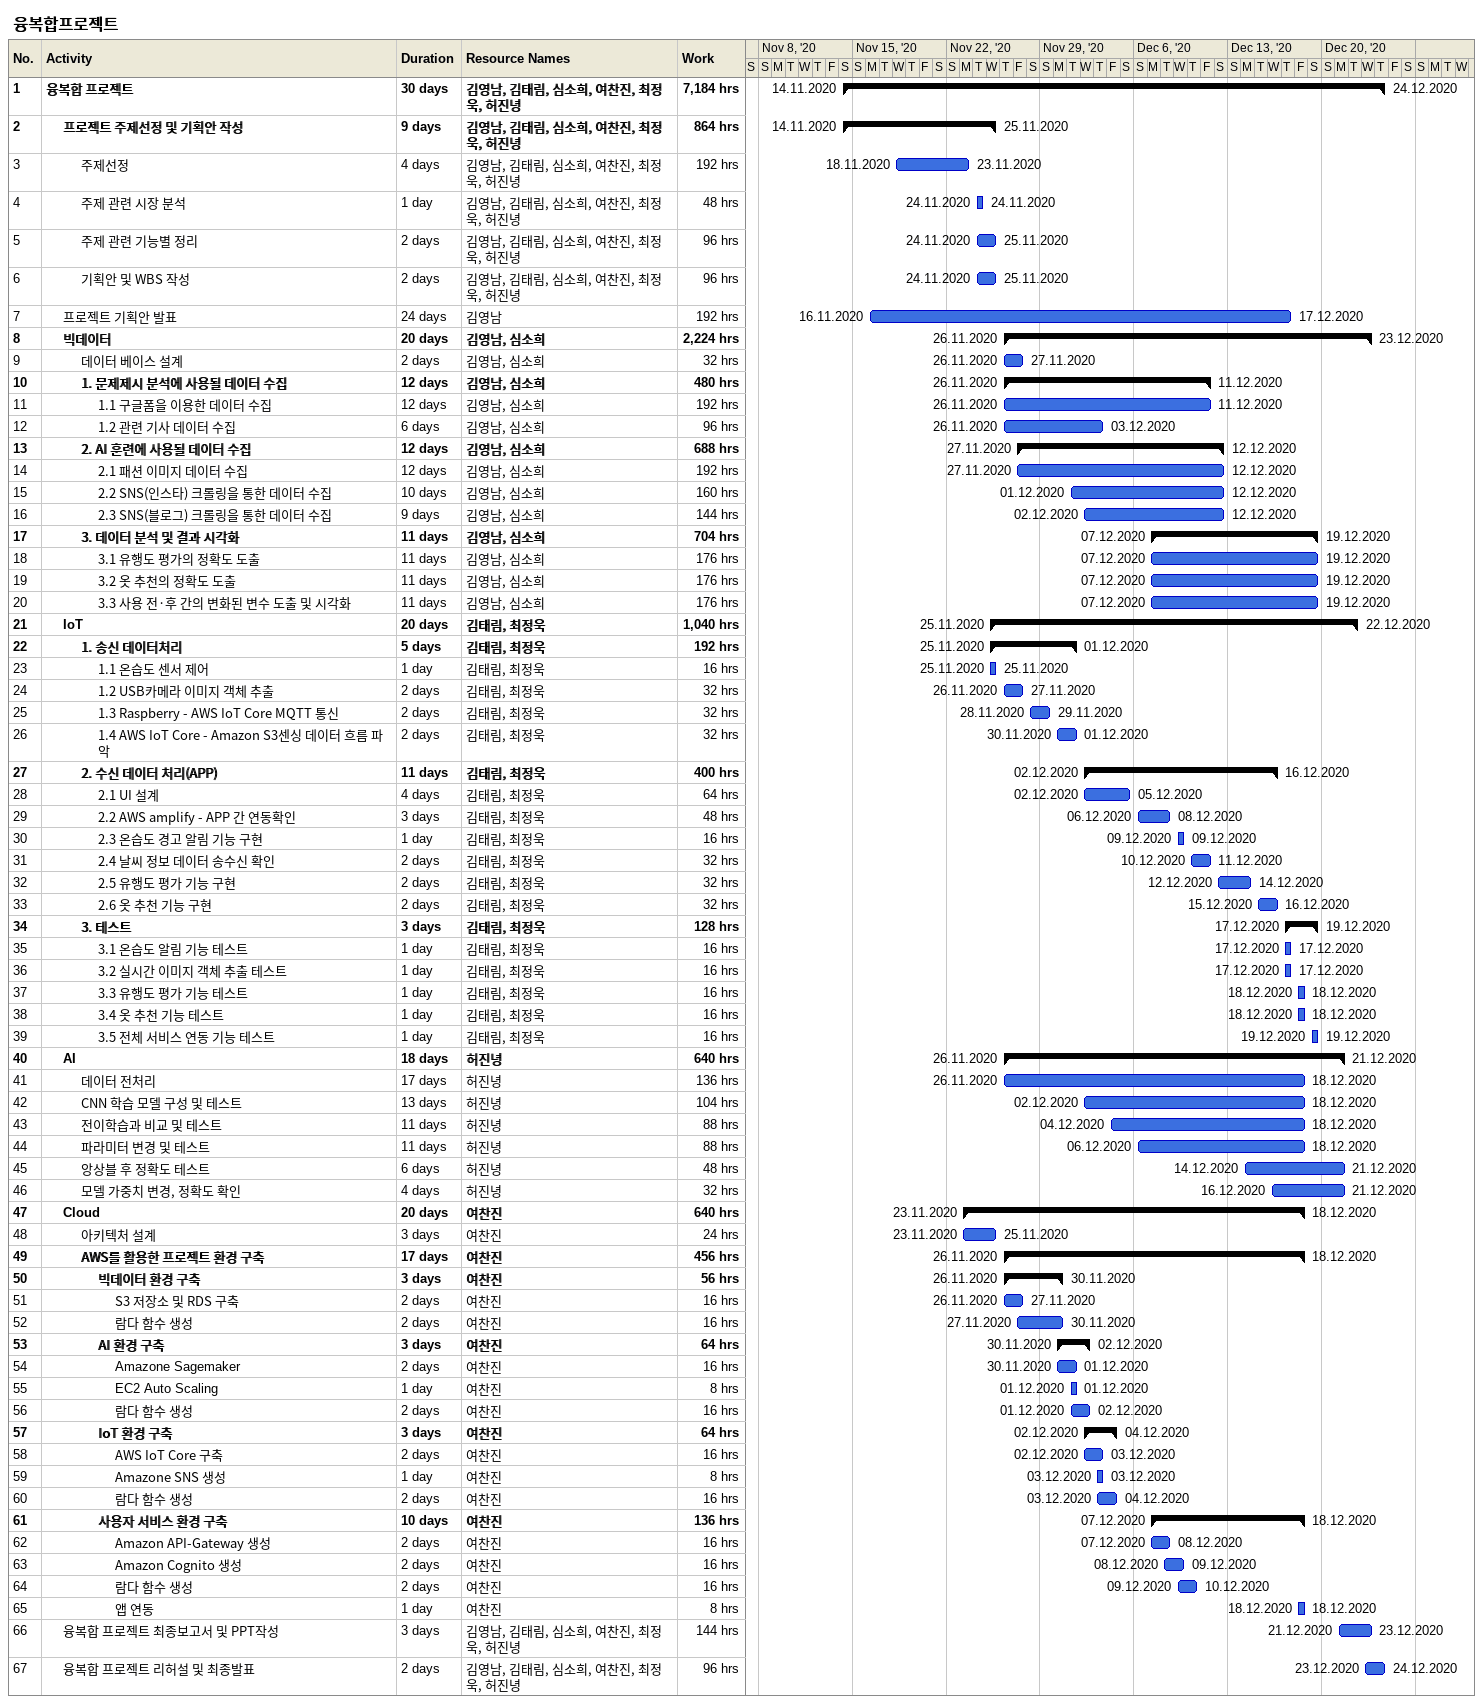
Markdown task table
융복합프로젝트

| ID | Level | Task | Duration | Start | Finish | Resources | Work (h) |
|---|---|---|---|---|---|---|---|
| 1 | 1 | **융복합 프로젝트** | 30d | 2020-11-14 | 2020-12-24 | 김영남, 김태림, 심소희, 여찬진, 최정욱, 허진녕 | 7184 |
| 2 | 2 | **프로젝트 주제선정 및 기획안 작성** | 9d | 2020-11-14 | 2020-11-25 | 김영남, 김태림, 심소희, 여찬진, 최정욱, 허진녕 | 864 |
| 3 | 3 | 주제선정 | 4d | 2020-11-18 | 2020-11-23 | 김영남, 김태림, 심소희, 여찬진, 최정욱, 허진녕 | 192 |
| 4 | 3 | 주제 관련 시장 분석 | 1d | 2020-11-24 | 2020-11-24 | 김영남, 김태림, 심소희, 여찬진, 최정욱, 허진녕 | 48 |
| 5 | 3 | 주제 관련 기능별 정리 | 2d | 2020-11-24 | 2020-11-25 | 김영남, 김태림, 심소희, 여찬진, 최정욱, 허진녕 | 96 |
| 6 | 3 | 기획안 및 WBS 작성 | 2d | 2020-11-24 | 2020-11-25 | 김영남, 김태림, 심소희, 여찬진, 최정욱, 허진녕 | 96 |
| 7 | 2 | 프로젝트 기획안 발표 | 24d | 2020-11-16 | 2020-12-17 | 김영남 | 192 |
| 8 | 2 | **빅데이터** | 20d | 2020-11-26 | 2020-12-23 | 김영남, 심소희 | 2224 |
| 9 | 3 | 데이터 베이스 설계 | 2d | 2020-11-26 | 2020-11-27 | 김영남, 심소희 | 32 |
| 10 | 3 | **1. 문제제시 분석에 사용될 데이터 수집** | 12d | 2020-11-26 | 2020-12-11 | 김영남, 심소희 | 480 |
| 11 | 4 | 1.1 구글폼을 이용한 데이터 수집 | 12d | 2020-11-26 | 2020-12-11 | 김영남, 심소희 | 192 |
| 12 | 4 | 1.2 관련 기사 데이터 수집 | 6d | 2020-11-26 | 2020-12-03 | 김영남, 심소희 | 96 |
| 13 | 3 | **2. AI 훈련에 사용될 데이터 수집** | 12d | 2020-11-27 | 2020-12-12 | 김영남, 심소희 | 688 |
| 14 | 4 | 2.1 패션 이미지 데이터 수집 | 12d | 2020-11-27 | 2020-12-12 | 김영남, 심소희 | 192 |
| 15 | 4 | 2.2 SNS(인스타) 크롤링을 통한 데이터 수집 | 10d | 2020-12-01 | 2020-12-12 | 김영남, 심소희 | 160 |
| 16 | 4 | 2.3 SNS(블로그) 크롤링을 통한 데이터 수집 | 9d | 2020-12-02 | 2020-12-12 | 김영남, 심소희 | 144 |
| 17 | 3 | **3. 데이터 분석 및 결과 시각화** | 11d | 2020-12-07 | 2020-12-19 | 김영남, 심소희 | 704 |
| 18 | 4 | 3.1 유행도 평가의 정확도 도출 | 11d | 2020-12-07 | 2020-12-19 | 김영남, 심소희 | 176 |
| 19 | 4 | 3.2 옷 추천의 정확도 도출 | 11d | 2020-12-07 | 2020-12-19 | 김영남, 심소희 | 176 |
| 20 | 4 | 3.3 사용 전·후 간의 변화된 변수 도출 및 시각화 | 11d | 2020-12-07 | 2020-12-19 | 김영남, 심소희 | 176 |
| 21 | 2 | **IoT** | 20d | 2020-11-25 | 2020-12-22 | 김태림, 최정욱 | 1040 |
| 22 | 3 | **1. 송신 데이터처리** | 5d | 2020-11-25 | 2020-12-01 | 김태림, 최정욱 | 192 |
| 23 | 4 | 1.1 온습도 센서 제어 | 1d | 2020-11-25 | 2020-11-25 | 김태림, 최정욱 | 16 |
| 24 | 4 | 1.2 USB카메라 이미지 객체 추출 | 2d | 2020-11-26 | 2020-11-27 | 김태림, 최정욱 | 32 |
| 25 | 4 | 1.3 Raspberry - AWS IoT Core MQTT 통신 | 2d | 2020-11-28 | 2020-11-29 | 김태림, 최정욱 | 32 |
| 26 | 4 | 1.4 AWS IoT Core - Amazon S3센싱 데이터 흐름 파악 | 2d | 2020-11-30 | 2020-12-01 | 김태림, 최정욱 | 32 |
| 27 | 3 | **2. 수신 데이터 처리(APP)** | 11d | 2020-12-02 | 2020-12-16 | 김태림, 최정욱 | 400 |
| 28 | 4 | 2.1 UI 설계 | 4d | 2020-12-02 | 2020-12-05 | 김태림, 최정욱 | 64 |
| 29 | 4 | 2.2 AWS amplify - APP 간 연동확인 | 3d | 2020-12-06 | 2020-12-08 | 김태림, 최정욱 | 48 |
| 30 | 4 | 2.3 온습도 경고 알림 기능 구현 | 1d | 2020-12-09 | 2020-12-09 | 김태림, 최정욱 | 16 |
| 31 | 4 | 2.4 날씨 정보 데이터 송수신 확인 | 2d | 2020-12-10 | 2020-12-11 | 김태림, 최정욱 | 32 |
| 32 | 4 | 2.5 유행도 평가 기능 구현 | 2d | 2020-12-12 | 2020-12-14 | 김태림, 최정욱 | 32 |
| 33 | 4 | 2.6 옷 추천 기능 구현 | 2d | 2020-12-15 | 2020-12-16 | 김태림, 최정욱 | 32 |
| 34 | 3 | **3. 테스트** | 3d | 2020-12-17 | 2020-12-19 | 김태림, 최정욱 | 128 |
| 35 | 4 | 3.1 온습도 알림 기능 테스트 | 1d | 2020-12-17 | 2020-12-17 | 김태림, 최정욱 | 16 |
| 36 | 4 | 3.2 실시간 이미지 객체 추출 테스트 | 1d | 2020-12-17 | 2020-12-17 | 김태림, 최정욱 | 16 |
| 37 | 4 | 3.3 유행도 평가 기능 테스트 | 1d | 2020-12-18 | 2020-12-18 | 김태림, 최정욱 | 16 |
| 38 | 4 | 3.4 옷 추천 기능 테스트 | 1d | 2020-12-18 | 2020-12-18 | 김태림, 최정욱 | 16 |
| 39 | 4 | 3.5 전체 서비스 연동 기능 테스트 | 1d | 2020-12-19 | 2020-12-19 | 김태림, 최정욱 | 16 |
| 40 | 2 | **AI** | 18d | 2020-11-26 | 2020-12-21 | 허진녕 | 640 |
| 41 | 3 | 데이터 전처리 | 17d | 2020-11-26 | 2020-12-18 | 허진녕 | 136 |
| 42 | 3 | CNN 학습 모델 구성 및 테스트 | 13d | 2020-12-02 | 2020-12-18 | 허진녕 | 104 |
| 43 | 3 | 전이학습과 비교 및 테스트 | 11d | 2020-12-04 | 2020-12-18 | 허진녕 | 88 |
| 44 | 3 | 파라미터 변경 및 테스트 | 11d | 2020-12-06 | 2020-12-18 | 허진녕 | 88 |
| 45 | 3 | 앙상블 후 정확도 테스트 | 6d | 2020-12-14 | 2020-12-21 | 허진녕 | 48 |
| 46 | 3 | 모델 가중치 변경, 정확도 확인 | 4d | 2020-12-16 | 2020-12-21 | 허진녕 | 32 |
| 47 | 2 | **Cloud** | 20d | 2020-11-23 | 2020-12-18 | 여찬진 | 640 |
| 48 | 3 | 아키텍처 설계 | 3d | 2020-11-23 | 2020-11-25 | 여찬진 | 24 |
| 49 | 3 | **AWS를 활용한 프로젝트 환경 구축** | 17d | 2020-11-26 | 2020-12-18 | 여찬진 | 456 |
| 50 | 4 | **빅데이터 환경 구축** | 3d | 2020-11-26 | 2020-11-30 | 여찬진 | 56 |
| 51 | 5 | S3 저장소 및 RDS 구축 | 2d | 2020-11-26 | 2020-11-27 | 여찬진 | 16 |
| 52 | 5 | 람다 함수 생성 | 2d | 2020-11-27 | 2020-11-30 | 여찬진 | 16 |
| 53 | 4 | **AI 환경 구축** | 3d | 2020-11-30 | 2020-12-02 | 여찬진 | 64 |
| 54 | 5 | Amazone Sagemaker | 2d | 2020-11-30 | 2020-12-01 | 여찬진 | 16 |
| 55 | 5 | EC2 Auto Scaling | 1d | 2020-12-01 | 2020-12-01 | 여찬진 | 8 |
| 56 | 5 | 람다 함수 생성 | 2d | 2020-12-01 | 2020-12-02 | 여찬진 | 16 |
| 57 | 4 | **IoT 환경 구축** | 3d | 2020-12-02 | 2020-12-04 | 여찬진 | 64 |
| 58 | 5 | AWS IoT Core 구축 | 2d | 2020-12-02 | 2020-12-03 | 여찬진 | 16 |
| 59 | 5 | Amazone SNS 생성 | 1d | 2020-12-03 | 2020-12-03 | 여찬진 | 8 |
| 60 | 5 | 람다 함수 생성 | 2d | 2020-12-03 | 2020-12-04 | 여찬진 | 16 |
| 61 | 4 | **사용자 서비스 환경 구축** | 10d | 2020-12-07 | 2020-12-18 | 여찬진 | 136 |
| 62 | 5 | Amazon API-Gateway 생성 | 2d | 2020-12-07 | 2020-12-08 | 여찬진 | 16 |
| 63 | 5 | Amazon Cognito 생성 | 2d | 2020-12-08 | 2020-12-09 | 여찬진 | 16 |
| 64 | 5 | 람다 함수 생성 | 2d | 2020-12-09 | 2020-12-10 | 여찬진 | 16 |
| 65 | 5 | 앱 연동 | 1d | 2020-12-18 | 2020-12-18 | 여찬진 | 8 |
| 66 | 2 | 융복합 프로젝트 최종보고서 및 PPT작성 | 3d | 2020-12-21 | 2020-12-23 | 김영남, 김태림, 심소희, 여찬진, 최정욱, 허진녕 | 144 |
| 67 | 2 | 융복합 프로젝트 리허설 및 최종발표 | 2d | 2020-12-23 | 2020-12-24 | 김영남, 김태림, 심소희, 여찬진, 최정욱, 허진녕 | 96 |
